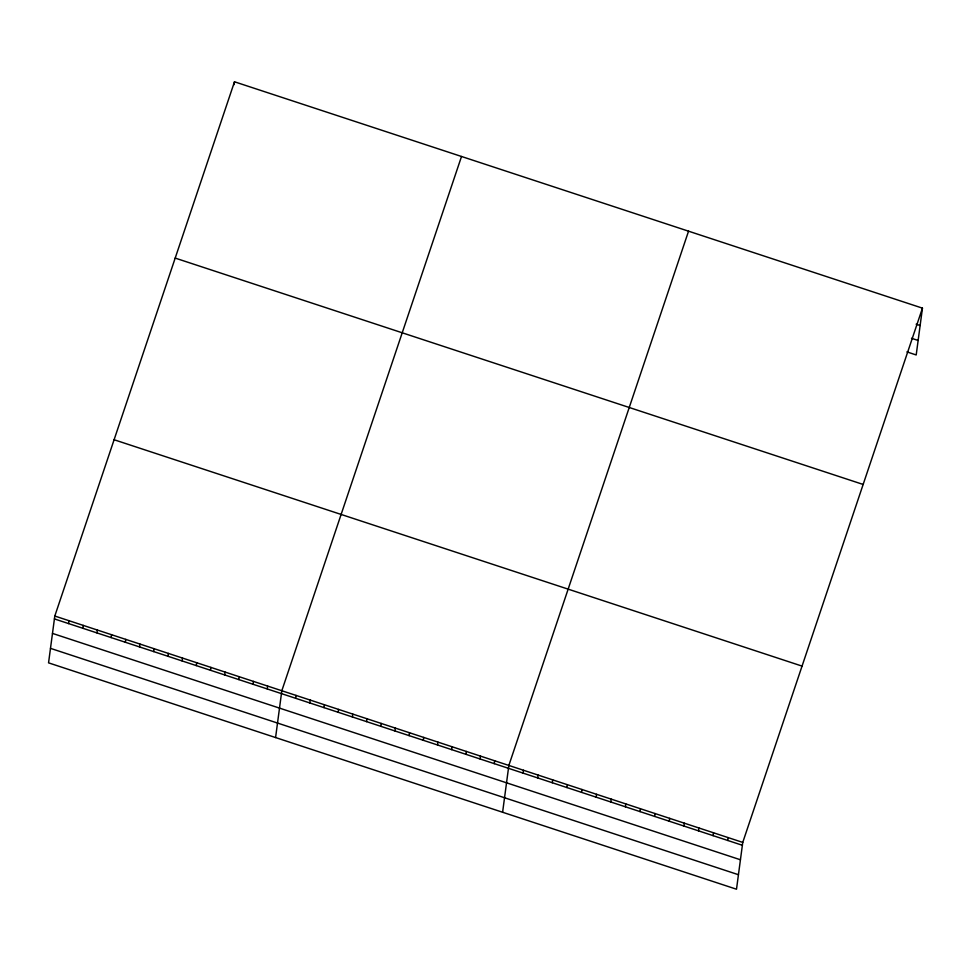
<?xml version="1.0" encoding="UTF-8"?>
<svg xmlns="http://www.w3.org/2000/svg" width="971" height="971" viewBox="0 0 971 971"><rect width="100%" height="100%" fill="white"/><g stroke="black" fill="none" stroke-linecap="round" stroke-linejoin="round"><path stroke-width="1.46" d="M54.801 616.039L48.55 662.853L736.504 889.218L742.754 842.403L922.45 308.147L234.496 81.782L54.801 616.039L742.754 842.403M68.601 623.576L68.99 620.712M82.79 628.249L83.178 625.385M96.979 632.922L97.367 630.045M111.167 637.583L111.556 634.718M125.356 642.256L125.745 639.391M139.545 646.929L139.933 644.052M153.734 651.59L154.122 648.725M234.108 84.647L234.496 81.782M167.922 656.262L168.311 653.398M182.111 660.935L182.499 658.059M196.3 665.596L196.688 662.732M210.489 670.269L210.877 667.405M224.677 674.942L225.066 672.066M238.878 679.603L239.254 676.738M253.067 684.276L253.443 681.411M267.256 688.937L267.632 686.072M275.582 737.547L281.821 690.745L461.516 156.489M295.633 698.283L296.009 695.406M309.822 702.943L310.198 700.079M324.011 707.616L324.387 704.752M338.199 712.289L338.576 709.413M352.388 716.95L352.764 714.086M366.577 721.623L366.953 718.758M380.766 726.296L381.142 723.419M394.954 730.957L395.331 728.092M409.143 735.63L409.519 732.765M423.332 740.303L423.708 737.426M437.52 744.963L437.909 742.099M451.709 749.636L452.098 746.772M465.898 754.309L466.286 751.433M480.087 758.97L480.475 756.106M494.275 763.643L494.664 760.779M502.602 812.254L508.853 765.439L688.548 231.183M523.09 773.122L523.466 770.258M537.703 777.929L538.092 775.064M552.329 782.747L552.705 779.871M566.943 787.554L567.331 784.689M581.556 792.36L581.945 789.496M596.182 797.167L596.558 794.302M610.795 801.985L611.184 799.109M625.421 806.792L625.797 803.927M640.035 811.598L640.423 808.734M654.66 816.417L655.037 813.54M669.274 821.223L669.662 818.359M683.9 826.03L684.276 823.165M698.513 830.848L698.902 827.972M713.139 835.655L713.515 832.79M727.752 840.461L728.141 837.597M922.45 308.147L916.199 354.961L906.902 351.89M916.151 324.205L920.132 325.516M911.49 338.272L918.141 340.457M175.193 258.092L863.146 484.456M114.093 439.742L802.058 666.106M54.412 618.915L742.378 845.28M52.483 633.408L740.436 859.772M50.48 648.349L738.446 874.713"/></g></svg>
